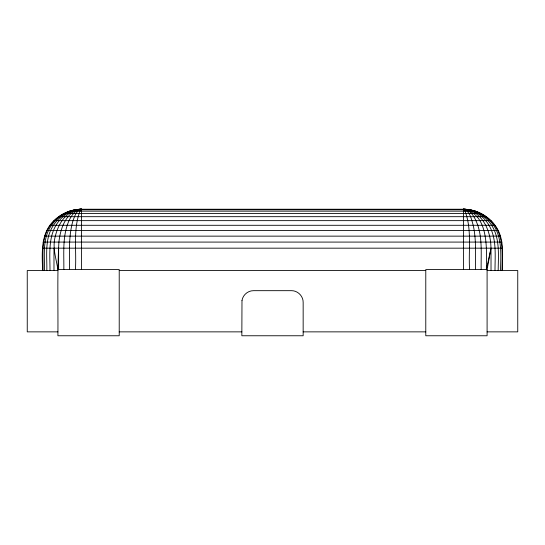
<?xml version="1.0" encoding="UTF-8"?>
<svg xmlns="http://www.w3.org/2000/svg" width="545" height="545" viewBox="0 0 545 545"><rect width="100%" height="100%" fill="white"/><g stroke="black" fill="none" stroke-linecap="round" stroke-linejoin="round"><path stroke-width="0.82" d="M81.512 269.571L81.512 209.239C72.458 209.539 66.292 217.646 62.995 225.289C60.795 230.651 59.514 236.326 58.908 242.082C57.157 273.283 58.172 304.532 57.906 335.761L119.219 335.761L119.219 269.571L57.906 269.571C56.21 258.514 52.075 247.321 55.331 236.142C56.68 230.637 58.846 225.344 62.048 220.643C66.524 214.321 73.534 209.321 81.512 209.239L463.488 209.239C475.771 209.28 487.734 215.377 494.989 225.289C504.908 238.247 502.204 255.414 502.422 270.552M42.578 270.552C42.122 253.616 40.323 233.458 53.982 220.643C61.265 213.47 71.286 209.314 81.512 209.239L80.558 209.723C72.717 228.362 76.688 249.93 75.421 269.571M487.094 269.571L425.781 269.571L425.781 335.761L487.094 335.761L487.094 269.571L491.018 248.173L490.677 242.082L489.669 236.142L488.02 230.501L485.758 225.289L482.959 220.643L479.668 216.678L475.989 213.483L471.997 211.147L467.794 209.723L463.488 209.239L463.488 269.571M75.421 209.723L469.579 209.723M69.481 211.147L475.519 211.147M63.833 213.483L481.167 213.483M58.628 216.678L486.372 216.678M53.982 220.643L491.018 220.643M50.011 225.289L494.989 225.289M46.822 230.501L498.178 230.501M44.486 236.142L500.514 236.142M43.055 242.082L501.945 242.082M42.578 248.173L502.422 248.173M57.906 270.552L27.25 270.552L27.25 331.864L57.906 331.864M119.219 270.552L425.781 270.552M487.094 270.552L517.75 270.552L517.75 331.864L487.094 331.864M119.219 331.864L241.844 331.864M303.156 331.864L425.781 331.864M501.945 270.552C502.367 253.636 504.214 233.526 490.677 220.643C483.517 213.497 473.612 209.314 463.488 209.239L464.442 209.723C472.283 228.362 468.312 249.93 469.579 269.571M500.514 270.552C500.848 253.677 502.824 233.744 489.669 220.643C482.87 213.579 473.319 209.307 463.488 209.239C470.246 210.997 471.432 219.587 473.224 225.289C476.459 239.82 475.322 254.822 475.519 269.571M498.178 270.552C498.375 253.745 500.521 234.091 488.02 220.643C481.8 213.729 472.849 209.307 463.488 209.239C471.548 209.995 475.376 218.613 477.788 225.289C482.502 239.562 480.901 254.822 481.167 269.571M494.989 270.552C495.024 253.82 497.333 234.561 485.758 220.643C480.329 213.967 472.222 209.307 463.488 209.239C489.553 214.076 486.433 250.271 486.372 269.571L491.018 248.173L491.018 270.552M69.481 269.571C69.692 253.275 68.282 236.496 73.003 220.643C74.651 216.351 76.28 210.207 81.512 209.239C69.331 209.273 57.518 215.425 50.399 225.289C40.582 238.288 43.287 255.421 43.055 270.552M63.833 269.571C64.058 253.275 62.198 235.999 69.011 220.643C71.456 215.534 75.258 209.621 81.512 209.239C69.644 209.273 58.281 215.582 51.557 225.289C42.047 238.424 44.738 255.435 44.486 270.552M58.628 248.173L58.628 269.571M53.982 248.173L53.982 270.552M50.011 270.552C49.977 253.82 47.667 234.561 59.241 220.643C64.671 213.967 72.778 209.307 81.512 209.239C70.141 209.273 59.534 215.854 53.444 225.289C44.458 238.635 47.115 255.448 46.822 270.552M241.987 300.533L241.844 335.761L303.156 335.761L303.156 302.359C303.272 296.112 297.72 290.56 291.48 290.676L253.527 290.676C247.941 290.608 242.791 295.009 241.987 300.533"/></g></svg>
